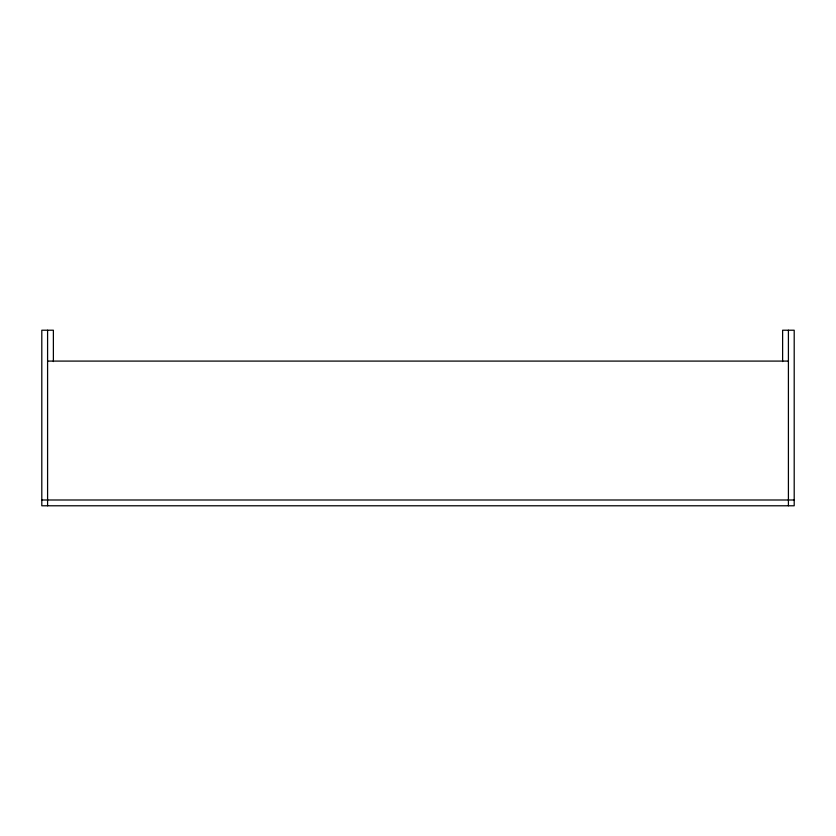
<?xml version="1.0" encoding="UTF-8"?>
<svg xmlns="http://www.w3.org/2000/svg" width="836" height="836" viewBox="0 0 836 836"><rect width="100%" height="100%" fill="white"/><g stroke="black" fill="none" stroke-linecap="round" stroke-linejoin="round"><path stroke-width="1.25" d="M47.589 361.089L788.411 361.089M41.8 499.991L794.2 499.991M788.411 330.22L788.411 505.78M782.621 361.56L782.621 330.22L794.2 330.22L794.2 505.78L41.8 505.78L41.8 330.22L53.379 330.22L53.379 361.56M47.589 330.22L47.589 505.78"/></g></svg>
